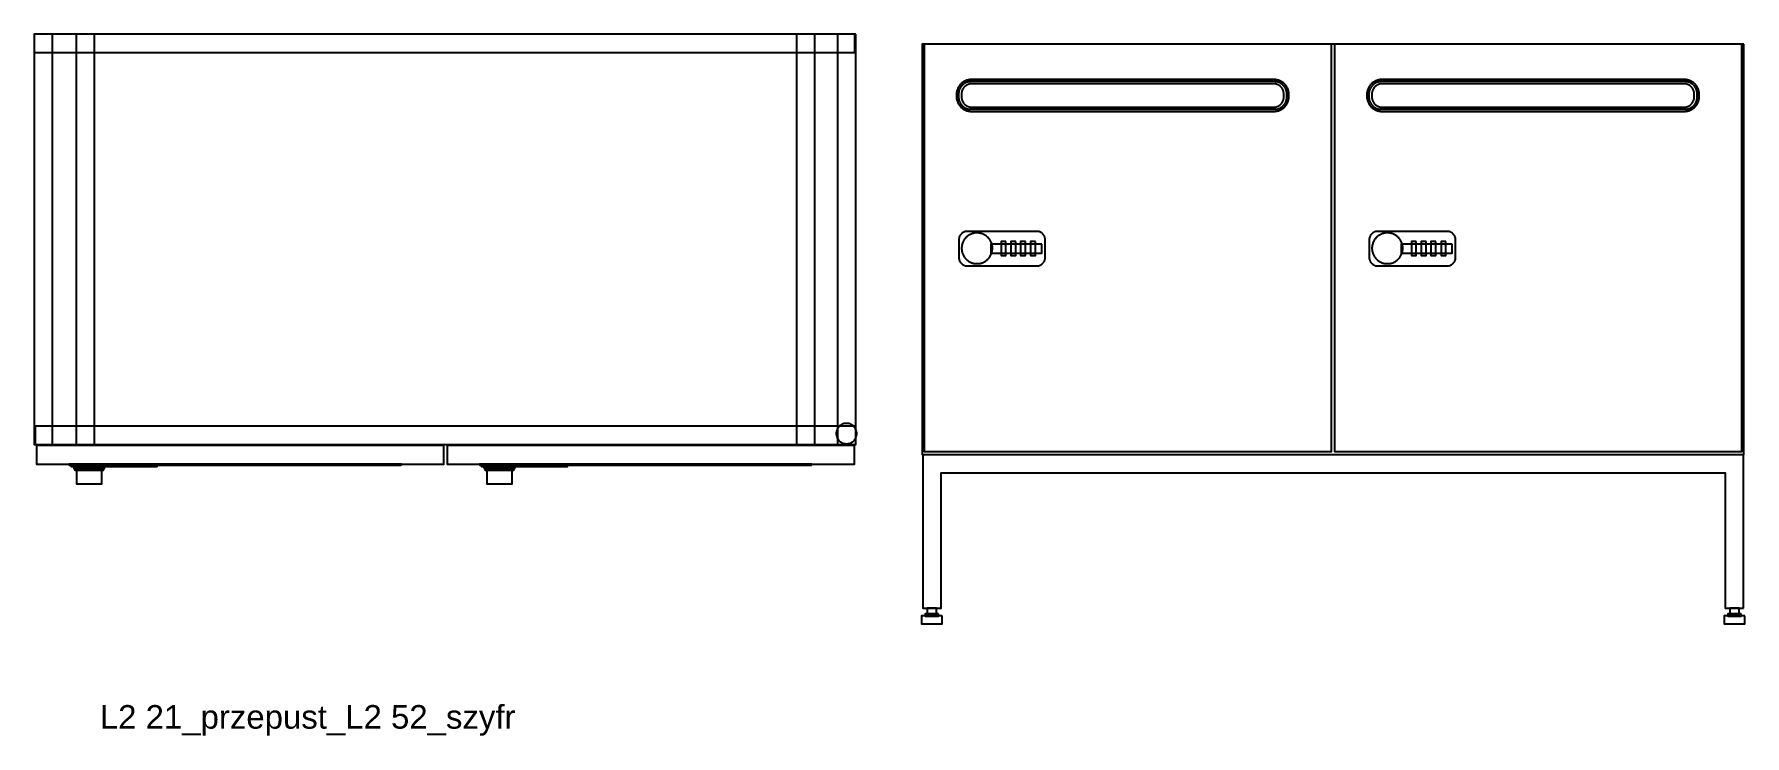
# Model space of a CAD drawing. Header units: millimetres. Extents: x 1075 to 13200, y 678 to 7235.
# Drawn here: x 7474 to 9141, y 6551 to 7235 of the extents above; entities that cross this region are included whole.
import ezdxf

# ---------------------------------------------------------------- set-up
doc = ezdxf.new("R2010")
doc.units = ezdxf.units.MM
doc.styles.add('Arial', font='arial.ttf')

msp = doc.modelspace()

# ---------------------------------------------------------------- linework, layer by layer
at = {"color": 0}
for points in [[(8274.1, 7234.6), (7474.1, 7234.6), (7474.1, 7216.8), (8274.1, 7216.8)], [(7492.1, 7234.6), (7474.1, 7234.6), (7474.1, 6834.6), (7492.1, 6834.6)], [(7533, 7234.5), (7515, 7234.5), (7515, 6834.7), (7533, 6834.7)], [(8235, 7234.5), (8217, 7234.5), (8217, 6834.7), (8235, 6834.7)], [(8275, 7234.6), (8257, 7234.6), (8257, 6834.6), (8275, 6834.6)], [(8275, 6852.6), (7475, 6852.6), (7475, 6834.6), (8275, 6834.6)], [(8275.8, 6845.2), (8275.8, 6845.8), (8275.8, 6846.3), (8275.7, 6846.8), (8275.6, 6847.3), (8275.5, 6847.7), (8275.4, 6848.2), (8275.2, 6848.7), (8275.1, 6849.1), (8274.9, 6849.6), (8274.6, 6850), (8274.4, 6850.4), (8274.1, 6850.8), (8273.9, 6851.2), (8273.6, 6851.6), (8273.2, 6852), (8272.9, 6852.3), (8272.6, 6852.6), (8272.2, 6853), (8271.8, 6853.2), (8271.4, 6853.5), (8271, 6853.8), (8270.6, 6854), (8270.2, 6854.2), (8269.7, 6854.5), (8269.3, 6854.6), (8268.8, 6854.8), (8268.3, 6854.9), (8267.9, 6855), (8267.4, 6855.1), (8266.9, 6855.2), (8266.4, 6855.2), (8265.8, 6855.2), (8265.3, 6855.2), (8264.8, 6855.2), (8264.3, 6855.1), (8263.8, 6855), (8263.3, 6854.9), (8262.9, 6854.8), (8262.4, 6854.6), (8262, 6854.5), (8261.5, 6854.2), (8261.1, 6854), (8260.7, 6853.8), (8260.3, 6853.5), (8259.9, 6853.2), (8259.5, 6853), (8259.1, 6852.6), (8258.8, 6852.3), (8258.4, 6852), (8258.1, 6851.6), (8257.8, 6851.2), (8257.6, 6850.8), (8257.3, 6850.4), (8257.1, 6850), (8256.8, 6849.6), (8256.6, 6849.1), (8256.5, 6848.7), (8256.3, 6848.2), (8256.2, 6847.7), (8256, 6847.3), (8256, 6846.8), (8255.9, 6846.3), (8255.9, 6845.8), (8255.8, 6845.2), (8255.9, 6844.7), (8255.9, 6844.2), (8256, 6843.7), (8256, 6843.2), (8256.2, 6842.7), (8256.3, 6842.3), (8256.5, 6841.8), (8256.6, 6841.3), (8256.8, 6840.9), (8257.1, 6840.5), (8257.3, 6840.1), (8257.6, 6839.6), (8257.8, 6839.3), (8258.1, 6838.9), (8258.4, 6838.5), (8258.8, 6838.2), (8259.1, 6837.8), (8259.5, 6837.5), (8259.9, 6837.2), (8260.3, 6836.9), (8260.7, 6836.7), (8261.1, 6836.4), (8261.5, 6836.2), (8262, 6836), (8262.4, 6835.8), (8262.9, 6835.7), (8263.3, 6835.6), (8263.8, 6835.4), (8264.3, 6835.4), (8264.8, 6835.3), (8265.3, 6835.2), (8265.8, 6835.2), (8266.4, 6835.2), (8266.9, 6835.3), (8267.4, 6835.4), (8267.9, 6835.4), (8268.3, 6835.6), (8268.8, 6835.7), (8269.3, 6835.8), (8269.7, 6836), (8270.2, 6836.2), (8270.6, 6836.4), (8271, 6836.7), (8271.4, 6836.9), (8271.8, 6837.2), (8272.2, 6837.5), (8272.6, 6837.8), (8272.9, 6838.2), (8273.2, 6838.5), (8273.6, 6838.9), (8273.9, 6839.3), (8274.1, 6839.6), (8274.4, 6840.1), (8274.6, 6840.5), (8274.9, 6840.9), (8275.1, 6841.3), (8275.2, 6841.8), (8275.4, 6842.3), (8275.5, 6842.7), (8275.6, 6843.2), (8275.7, 6843.7), (8275.8, 6844.2), (8275.8, 6844.7)], [(7873.5, 6833.5), (7476.5, 6833.5), (7476.5, 6815.5), (7873.5, 6815.5)], [(8273.5, 6833.5), (7876.5, 6833.5), (7876.5, 6815.5), (8273.5, 6815.5)], [(7832, 6815.5), (7508, 6815.5), (7508, 6815), (7508, 6815), (7508, 6815), (7508, 6814.9), (7508, 6814.9), (7508, 6814.9), (7508, 6814.9), (7508, 6814.8), (7508, 6814.8), (7508, 6814.8), (7508, 6814.8), (7508, 6814.8), (7508.1, 6814.7), (7508.1, 6814.7), (7508.1, 6814.7), (7508.1, 6814.7), (7508.1, 6814.7), (7508.1, 6814.6), (7508.2, 6814.6), (7508.2, 6814.6), (7508.2, 6814.6), (7508.2, 6814.6), (7508.2, 6814.6), (7508.3, 6814.6), (7508.3, 6814.5), (7508.3, 6814.5), (7508.3, 6814.5), (7508.4, 6814.5), (7508.4, 6814.5), (7508.4, 6814.5), (7508.4, 6814.5), (7508.5, 6814.5), (7508.5, 6814.5), (7831.4, 6814.5), (7831.5, 6814.5), (7831.5, 6814.5), (7831.5, 6814.5), (7831.5, 6814.5), (7831.6, 6814.5), (7831.6, 6814.5), (7831.6, 6814.5), (7831.6, 6814.5), (7831.7, 6814.6), (7831.7, 6814.6), (7831.7, 6814.6), (7831.7, 6814.6), (7831.7, 6814.6), (7831.8, 6814.6), (7831.8, 6814.6), (7831.8, 6814.7), (7831.8, 6814.7), (7831.8, 6814.7), (7831.9, 6814.7), (7831.9, 6814.7), (7831.9, 6814.8), (7831.9, 6814.8), (7831.9, 6814.8), (7831.9, 6814.8), (7831.9, 6814.8), (7831.9, 6814.9), (7831.9, 6814.9), (7831.9, 6814.9), (7832, 6814.9), (7832, 6815), (7832, 6815), (7832, 6815)], [(7594, 6815.4), (7510.2, 6815.4), (7510.2, 6813), (7594, 6813)], [(7542.7, 6813), (7512.6, 6813), (7512.6, 6811.1), (7542.7, 6811.1)], [(7541.6, 6811.1), (7513.6, 6811.1), (7513.6, 6809.6), (7541.6, 6809.6)], [(7539.9, 6809.6), (7515.2, 6809.6), (7515.2, 6796.2), (7539.9, 6796.2)], [(7539.8, 6814.5), (7522.2, 6814.5), (7522.2, 6813.4), (7539.8, 6813.4)], [(8232, 6815.5), (7908, 6815.5), (7908, 6815), (7908, 6815), (7908, 6815), (7908, 6814.9), (7908, 6814.9), (7908, 6814.9), (7908, 6814.9), (7908, 6814.8), (7908, 6814.8), (7908, 6814.8), (7908, 6814.8), (7908, 6814.8), (7908.1, 6814.7), (7908.1, 6814.7), (7908.1, 6814.7), (7908.1, 6814.7), (7908.1, 6814.7), (7908.1, 6814.6), (7908.2, 6814.6), (7908.2, 6814.6), (7908.2, 6814.6), (7908.2, 6814.6), (7908.2, 6814.6), (7908.3, 6814.6), (7908.3, 6814.5), (7908.3, 6814.5), (7908.3, 6814.5), (7908.4, 6814.5), (7908.4, 6814.5), (7908.4, 6814.5), (7908.4, 6814.5), (7908.5, 6814.5), (7908.5, 6814.5), (8231.4, 6814.5), (8231.5, 6814.5), (8231.5, 6814.5), (8231.5, 6814.5), (8231.5, 6814.5), (8231.6, 6814.5), (8231.6, 6814.5), (8231.6, 6814.5), (8231.6, 6814.5), (8231.7, 6814.6), (8231.7, 6814.6), (8231.7, 6814.6), (8231.7, 6814.6), (8231.7, 6814.6), (8231.8, 6814.6), (8231.8, 6814.6), (8231.8, 6814.7), (8231.8, 6814.7), (8231.8, 6814.7), (8231.9, 6814.7), (8231.9, 6814.7), (8231.9, 6814.8), (8231.9, 6814.8), (8231.9, 6814.8), (8231.9, 6814.8), (8231.9, 6814.8), (8231.9, 6814.9), (8231.9, 6814.9), (8231.9, 6814.9), (8232, 6814.9), (8232, 6815), (8232, 6815), (8232, 6815)], [(7994, 6815.4), (7910.2, 6815.4), (7910.2, 6813), (7994, 6813)], [(7942.7, 6813), (7912.6, 6813), (7912.6, 6811.1), (7942.7, 6811.1)], [(7941.6, 6811.1), (7913.6, 6811.1), (7913.6, 6809.6), (7941.6, 6809.6)], [(7939.9, 6809.6), (7915.2, 6809.6), (7915.2, 6796.2), (7939.9, 6796.2)], [(7939.8, 6814.5), (7922.2, 6814.5), (7922.2, 6813.4), (7939.8, 6813.4)]]:
    msp.add_lwpolyline(points, close=True, dxfattribs=at)
for points in [[(7523.2, 6813.4), (7524.5, 6812.9), (7525.8, 6812.5), (7527.1, 6812.2), (7528.4, 6812), (7529.8, 6811.9), (7531.1, 6811.8), (7532.5, 6811.9), (7533.8, 6812), (7535.2, 6812.2), (7536.5, 6812.5), (7537.8, 6812.9), (7539.1, 6813.4)], [(7923.2, 6813.4), (7924.5, 6812.9), (7925.8, 6812.5), (7927.1, 6812.2), (7928.4, 6812), (7929.8, 6811.9), (7931.1, 6811.8), (7932.5, 6811.9), (7933.8, 6812), (7935.2, 6812.2), (7936.5, 6812.5), (7937.8, 6812.9), (7939.1, 6813.4)]]:
    msp.add_lwpolyline(points, dxfattribs=at)
for points in [[(9140.5, 7224.9, 0), (8339.5, 7224.9, 0), (8339.5, 6824.9, 0), (9140.5, 6824.9, 0)], [(8738.5, 7224.9, 0), (8341.5, 7224.9, 0), (8341.5, 6827.9, 0), (8738.5, 6827.9, 0)], [(9138.5, 7224.9, 0), (8741.5, 7224.9, 0), (8741.5, 6827.9, 0), (9138.5, 6827.9, 0)], [(8697, 7175.9, 0), (8697, 7176.6, 0), (8697, 7177.3, 0), (8696.9, 7178.1, 0), (8696.7, 7178.8, 0), (8696.6, 7179.5, 0), (8696.4, 7180.2, 0), (8696.2, 7180.8, 0), (8695.9, 7181.5, 0), (8695.6, 7182.2, 0), (8695.3, 7182.8, 0), (8694.9, 7183.4, 0), (8694.6, 7184, 0), (8694.1, 7184.5, 0), (8693.7, 7185.1, 0), (8693.3, 7185.6, 0), (8692.8, 7186.1, 0), (8692.3, 7186.6, 0), (8691.7, 7187.1, 0), (8691.2, 7187.5, 0), (8690.6, 7187.9, 0), (8690, 7188.3, 0), (8689.4, 7188.6, 0), (8688.8, 7188.9, 0), (8688.2, 7189.2, 0), (8687.5, 7189.5, 0), (8686.8, 7189.7, 0), (8686.1, 7189.9, 0), (8685.4, 7190.1, 0), (8684.7, 7190.2, 0), (8684, 7190.3, 0), (8683.3, 7190.4, 0), (8682.5, 7190.4, 0), (8387.6, 7190.4, 0), (8386.8, 7190.4, 0), (8386.1, 7190.3, 0), (8385.3, 7190.2, 0), (8384.6, 7190.1, 0), (8383.9, 7189.9, 0), (8383.2, 7189.7, 0), (8382.6, 7189.5, 0), (8381.9, 7189.2, 0), (8381.3, 7188.9, 0), (8380.6, 7188.6, 0), (8380, 7188.3, 0), (8379.4, 7187.9, 0), (8378.9, 7187.5, 0), (8378.3, 7187.1, 0), (8377.8, 7186.6, 0), (8377.3, 7186.1, 0), (8376.8, 7185.6, 0), (8376.4, 7185.1, 0), (8375.9, 7184.5, 0), (8375.5, 7184, 0), (8375.1, 7183.4, 0), (8374.8, 7182.8, 0), (8374.5, 7182.2, 0), (8374.2, 7181.5, 0), (8373.9, 7180.8, 0), (8373.7, 7180.2, 0), (8373.5, 7179.5, 0), (8373.3, 7178.8, 0), (8373.2, 7178.1, 0), (8373.1, 7177.3, 0), (8373.1, 7176.6, 0), (8373, 7175.9, 0), (8373, 7173.9, 0), (8373.1, 7173.2, 0), (8373.1, 7172.4, 0), (8373.2, 7171.7, 0), (8373.3, 7171, 0), (8373.5, 7170.3, 0), (8373.7, 7169.6, 0), (8373.9, 7168.9, 0), (8374.2, 7168.3, 0), (8374.5, 7167.6, 0), (8374.8, 7167, 0), (8375.1, 7166.4, 0), (8375.5, 7165.8, 0), (8375.9, 7165.2, 0), (8376.4, 7164.7, 0), (8376.8, 7164.1, 0), (8377.3, 7163.6, 0), (8377.8, 7163.2, 0), (8378.3, 7162.7, 0), (8378.9, 7162.3, 0), (8379.4, 7161.9, 0), (8380, 7161.5, 0), (8380.6, 7161.1, 0), (8381.3, 7160.8, 0), (8381.9, 7160.5, 0), (8382.6, 7160.3, 0), (8383.2, 7160, 0), (8383.9, 7159.8, 0), (8384.6, 7159.7, 0), (8385.3, 7159.5, 0), (8386.1, 7159.5, 0), (8386.8, 7159.4, 0), (8387.6, 7159.4, 0), (8682.5, 7159.4, 0), (8683.3, 7159.4, 0), (8684, 7159.5, 0), (8684.7, 7159.5, 0), (8685.4, 7159.7, 0), (8686.1, 7159.8, 0), (8686.8, 7160, 0), (8687.5, 7160.3, 0), (8688.2, 7160.5, 0), (8688.8, 7160.8, 0), (8689.4, 7161.1, 0), (8690, 7161.5, 0), (8690.6, 7161.9, 0), (8691.2, 7162.3, 0), (8691.7, 7162.7, 0), (8692.3, 7163.2, 0), (8692.8, 7163.6, 0), (8693.3, 7164.1, 0), (8693.7, 7164.7, 0), (8694.1, 7165.2, 0), (8694.6, 7165.8, 0), (8694.9, 7166.4, 0), (8695.3, 7167, 0), (8695.6, 7167.6, 0), (8695.9, 7168.3, 0), (8696.2, 7168.9, 0), (8696.4, 7169.6, 0), (8696.6, 7170.3, 0), (8696.7, 7171, 0), (8696.9, 7171.7, 0), (8697, 7172.4, 0), (8697, 7173.2, 0), (8697, 7173.9, 0)], [(8695, 7176.4, 0), (8695, 7177, 0), (8695, 7177.6, 0), (8694.9, 7178.2, 0), (8694.8, 7178.8, 0), (8694.7, 7179.4, 0), (8694.5, 7179.9, 0), (8694.3, 7180.5, 0), (8694.1, 7181, 0), (8693.9, 7181.6, 0), (8693.6, 7182.1, 0), (8693.3, 7182.6, 0), (8693, 7183.1, 0), (8692.6, 7183.6, 0), (8692.3, 7184, 0), (8691.9, 7184.4, 0), (8691.5, 7184.9, 0), (8691.1, 7185.3, 0), (8690.7, 7185.6, 0), (8690.2, 7186, 0), (8689.7, 7186.3, 0), (8689.3, 7186.6, 0), (8688.8, 7186.9, 0), (8688.2, 7187.2, 0), (8687.7, 7187.4, 0), (8687.2, 7187.7, 0), (8686.6, 7187.8, 0), (8686, 7188, 0), (8685.5, 7188.1, 0), (8684.9, 7188.2, 0), (8684.3, 7188.3, 0), (8683.7, 7188.4, 0), (8683, 7188.4, 0), (8387, 7188.4, 0), (8386.4, 7188.4, 0), (8385.8, 7188.3, 0), (8385.2, 7188.2, 0), (8384.6, 7188.1, 0), (8384, 7188, 0), (8383.5, 7187.8, 0), (8382.9, 7187.7, 0), (8382.4, 7187.4, 0), (8381.8, 7187.2, 0), (8381.3, 7186.9, 0), (8380.8, 7186.6, 0), (8380.3, 7186.3, 0), (8379.9, 7186, 0), (8379.4, 7185.6, 0), (8379, 7185.3, 0), (8378.6, 7184.9, 0), (8378.2, 7184.4, 0), (8377.8, 7184, 0), (8377.4, 7183.6, 0), (8377.1, 7183.1, 0), (8376.8, 7182.6, 0), (8376.5, 7182.1, 0), (8376.2, 7181.6, 0), (8376, 7181, 0), (8375.8, 7180.5, 0), (8375.6, 7179.9, 0), (8375.4, 7179.4, 0), (8375.3, 7178.8, 0), (8375.2, 7178.2, 0), (8375.1, 7177.6, 0), (8375.1, 7177, 0), (8375, 7176.4, 0), (8375, 7173.4, 0), (8375.1, 7172.8, 0), (8375.1, 7172.2, 0), (8375.2, 7171.6, 0), (8375.3, 7171, 0), (8375.4, 7170.4, 0), (8375.6, 7169.8, 0), (8375.8, 7169.3, 0), (8376, 7168.7, 0), (8376.2, 7168.2, 0), (8376.5, 7167.7, 0), (8376.8, 7167.2, 0), (8377.1, 7166.7, 0), (8377.4, 7166.2, 0), (8377.8, 7165.7, 0), (8378.2, 7165.3, 0), (8378.6, 7164.9, 0), (8379, 7164.5, 0), (8379.4, 7164.1, 0), (8379.9, 7163.8, 0), (8380.3, 7163.4, 0), (8380.8, 7163.1, 0), (8381.3, 7162.8, 0), (8381.8, 7162.6, 0), (8382.4, 7162.3, 0), (8382.9, 7162.1, 0), (8383.5, 7161.9, 0), (8384, 7161.8, 0), (8384.6, 7161.6, 0), (8385.2, 7161.5, 0), (8385.8, 7161.4, 0), (8386.4, 7161.4, 0), (8387, 7161.4, 0), (8683, 7161.4, 0), (8683.7, 7161.4, 0), (8684.3, 7161.4, 0), (8684.9, 7161.5, 0), (8685.5, 7161.6, 0), (8686, 7161.8, 0), (8686.6, 7161.9, 0), (8687.2, 7162.1, 0), (8687.7, 7162.3, 0), (8688.2, 7162.6, 0), (8688.8, 7162.8, 0), (8689.3, 7163.1, 0), (8689.7, 7163.4, 0), (8690.2, 7163.8, 0), (8690.7, 7164.1, 0), (8691.1, 7164.5, 0), (8691.5, 7164.9, 0), (8691.9, 7165.3, 0), (8692.3, 7165.7, 0), (8692.6, 7166.2, 0), (8693, 7166.7, 0), (8693.3, 7167.2, 0), (8693.6, 7167.7, 0), (8693.9, 7168.2, 0), (8694.1, 7168.7, 0), (8694.3, 7169.3, 0), (8694.5, 7169.8, 0), (8694.7, 7170.4, 0), (8694.8, 7171, 0), (8694.9, 7171.6, 0), (8695, 7172.2, 0), (8695, 7172.8, 0), (8695, 7173.4, 0)], [(8692.1, 7176.2, 0), (8692.1, 7176.7, 0), (8692.1, 7177.2, 0), (8692, 7177.7, 0), (8691.9, 7178.2, 0), (8691.8, 7178.7, 0), (8691.7, 7179.2, 0), (8691.5, 7179.7, 0), (8691.3, 7180.1, 0), (8691.1, 7180.6, 0), (8690.9, 7181, 0), (8690.7, 7181.5, 0), (8690.4, 7181.9, 0), (8690.1, 7182.3, 0), (8689.8, 7182.6, 0), (8689.5, 7183, 0), (8689.2, 7183.4, 0), (8688.8, 7183.7, 0), (8688.4, 7184, 0), (8688.1, 7184.3, 0), (8687.7, 7184.6, 0), (8687.2, 7184.9, 0), (8686.8, 7185.1, 0), (8686.4, 7185.3, 0), (8685.9, 7185.5, 0), (8685.5, 7185.7, 0), (8685, 7185.9, 0), (8684.5, 7186, 0), (8684, 7186.1, 0), (8683.5, 7186.2, 0), (8683, 7186.3, 0), (8682.5, 7186.3, 0), (8682, 7186.3, 0), (8388.1, 7186.3, 0), (8387.6, 7186.3, 0), (8387.1, 7186.3, 0), (8386.5, 7186.2, 0), (8386, 7186.1, 0), (8385.6, 7186, 0), (8385.1, 7185.9, 0), (8384.6, 7185.7, 0), (8384.1, 7185.5, 0), (8383.7, 7185.3, 0), (8383.2, 7185.1, 0), (8382.8, 7184.9, 0), (8382.4, 7184.6, 0), (8382, 7184.3, 0), (8381.6, 7184, 0), (8381.3, 7183.7, 0), (8380.9, 7183.4, 0), (8380.6, 7183, 0), (8380.2, 7182.6, 0), (8379.9, 7182.3, 0), (8379.7, 7181.9, 0), (8379.4, 7181.5, 0), (8379.2, 7181, 0), (8378.9, 7180.6, 0), (8378.7, 7180.1, 0), (8378.5, 7179.7, 0), (8378.4, 7179.2, 0), (8378.2, 7178.7, 0), (8378.1, 7178.2, 0), (8378, 7177.7, 0), (8378, 7177.2, 0), (8377.9, 7176.7, 0), (8377.9, 7176.2, 0), (8377.9, 7173.6, 0), (8377.9, 7173.1, 0), (8378, 7172.5, 0), (8378, 7172, 0), (8378.1, 7171.5, 0), (8378.2, 7171, 0), (8378.4, 7170.6, 0), (8378.5, 7170.1, 0), (8378.7, 7169.6, 0), (8378.9, 7169.2, 0), (8379.2, 7168.7, 0), (8379.4, 7168.3, 0), (8379.7, 7167.9, 0), (8379.9, 7167.5, 0), (8380.2, 7167.1, 0), (8380.6, 7166.7, 0), (8380.9, 7166.4, 0), (8381.3, 7166.1, 0), (8381.6, 7165.7, 0), (8382, 7165.4, 0), (8382.4, 7165.1, 0), (8382.8, 7164.9, 0), (8383.2, 7164.6, 0), (8383.7, 7164.4, 0), (8384.1, 7164.2, 0), (8384.6, 7164, 0), (8385.1, 7163.9, 0), (8385.6, 7163.7, 0), (8386, 7163.6, 0), (8386.5, 7163.5, 0), (8387.1, 7163.5, 0), (8387.6, 7163.4, 0), (8388.1, 7163.4, 0), (8682, 7163.4, 0), (8682.5, 7163.4, 0), (8683, 7163.5, 0), (8683.5, 7163.5, 0), (8684, 7163.6, 0), (8684.5, 7163.7, 0), (8685, 7163.9, 0), (8685.5, 7164, 0), (8685.9, 7164.2, 0), (8686.4, 7164.4, 0), (8686.8, 7164.6, 0), (8687.2, 7164.9, 0), (8687.7, 7165.1, 0), (8688.1, 7165.4, 0), (8688.4, 7165.7, 0), (8688.8, 7166.1, 0), (8689.2, 7166.4, 0), (8689.5, 7166.7, 0), (8689.8, 7167.1, 0), (8690.1, 7167.5, 0), (8690.4, 7167.9, 0), (8690.7, 7168.3, 0), (8690.9, 7168.7, 0), (8691.1, 7169.2, 0), (8691.3, 7169.6, 0), (8691.5, 7170.1, 0), (8691.7, 7170.6, 0), (8691.8, 7171, 0), (8691.9, 7171.5, 0), (8692, 7172, 0), (8692.1, 7172.5, 0), (8692.1, 7173.1, 0), (8692.1, 7173.6, 0)], [(9097, 7175.9, 0), (9097, 7176.6, 0), (9097, 7177.3, 0), (9096.9, 7178.1, 0), (9096.7, 7178.8, 0), (9096.6, 7179.5, 0), (9096.4, 7180.2, 0), (9096.2, 7180.8, 0), (9095.9, 7181.5, 0), (9095.6, 7182.2, 0), (9095.3, 7182.8, 0), (9094.9, 7183.4, 0), (9094.6, 7184, 0), (9094.1, 7184.5, 0), (9093.7, 7185.1, 0), (9093.3, 7185.6, 0), (9092.8, 7186.1, 0), (9092.3, 7186.6, 0), (9091.7, 7187.1, 0), (9091.2, 7187.5, 0), (9090.6, 7187.9, 0), (9090, 7188.3, 0), (9089.4, 7188.6, 0), (9088.8, 7188.9, 0), (9088.2, 7189.2, 0), (9087.5, 7189.5, 0), (9086.8, 7189.7, 0), (9086.1, 7189.9, 0), (9085.4, 7190.1, 0), (9084.7, 7190.2, 0), (9084, 7190.3, 0), (9083.3, 7190.4, 0), (9082.5, 7190.4, 0), (8787.6, 7190.4, 0), (8786.8, 7190.4, 0), (8786.1, 7190.3, 0), (8785.3, 7190.2, 0), (8784.6, 7190.1, 0), (8783.9, 7189.9, 0), (8783.2, 7189.7, 0), (8782.6, 7189.5, 0), (8781.9, 7189.2, 0), (8781.3, 7188.9, 0), (8780.6, 7188.6, 0), (8780, 7188.3, 0), (8779.4, 7187.9, 0), (8778.9, 7187.5, 0), (8778.3, 7187.1, 0), (8777.8, 7186.6, 0), (8777.3, 7186.1, 0), (8776.8, 7185.6, 0), (8776.4, 7185.1, 0), (8775.9, 7184.5, 0), (8775.5, 7184, 0), (8775.1, 7183.4, 0), (8774.8, 7182.8, 0), (8774.5, 7182.2, 0), (8774.2, 7181.5, 0), (8773.9, 7180.8, 0), (8773.7, 7180.2, 0), (8773.5, 7179.5, 0), (8773.3, 7178.8, 0), (8773.2, 7178.1, 0), (8773.1, 7177.3, 0), (8773.1, 7176.6, 0), (8773, 7175.9, 0), (8773, 7173.9, 0), (8773.1, 7173.2, 0), (8773.1, 7172.4, 0), (8773.2, 7171.7, 0), (8773.3, 7171, 0), (8773.5, 7170.3, 0), (8773.7, 7169.6, 0), (8773.9, 7168.9, 0), (8774.2, 7168.3, 0), (8774.5, 7167.6, 0), (8774.8, 7167, 0), (8775.1, 7166.4, 0), (8775.5, 7165.8, 0), (8775.9, 7165.2, 0), (8776.4, 7164.7, 0), (8776.8, 7164.1, 0), (8777.3, 7163.6, 0), (8777.8, 7163.2, 0), (8778.3, 7162.7, 0), (8778.9, 7162.3, 0), (8779.4, 7161.9, 0), (8780, 7161.5, 0), (8780.6, 7161.1, 0), (8781.3, 7160.8, 0), (8781.9, 7160.5, 0), (8782.6, 7160.3, 0), (8783.2, 7160, 0), (8783.9, 7159.8, 0), (8784.6, 7159.7, 0), (8785.3, 7159.5, 0), (8786.1, 7159.5, 0), (8786.8, 7159.4, 0), (8787.6, 7159.4, 0), (9082.5, 7159.4, 0), (9083.3, 7159.4, 0), (9084, 7159.5, 0), (9084.7, 7159.5, 0), (9085.4, 7159.7, 0), (9086.1, 7159.8, 0), (9086.8, 7160, 0), (9087.5, 7160.3, 0), (9088.2, 7160.5, 0), (9088.8, 7160.8, 0), (9089.4, 7161.1, 0), (9090, 7161.5, 0), (9090.6, 7161.9, 0), (9091.2, 7162.3, 0), (9091.7, 7162.7, 0), (9092.3, 7163.2, 0), (9092.8, 7163.6, 0), (9093.3, 7164.1, 0), (9093.7, 7164.7, 0), (9094.1, 7165.2, 0), (9094.6, 7165.8, 0), (9094.9, 7166.4, 0), (9095.3, 7167, 0), (9095.6, 7167.6, 0), (9095.9, 7168.3, 0), (9096.2, 7168.9, 0), (9096.4, 7169.6, 0), (9096.6, 7170.3, 0), (9096.7, 7171, 0), (9096.9, 7171.7, 0), (9097, 7172.4, 0), (9097, 7173.2, 0), (9097, 7173.9, 0)], [(9095, 7176.4, 0), (9095, 7177, 0), (9095, 7177.6, 0), (9094.9, 7178.2, 0), (9094.8, 7178.8, 0), (9094.7, 7179.4, 0), (9094.5, 7179.9, 0), (9094.3, 7180.5, 0), (9094.1, 7181, 0), (9093.9, 7181.6, 0), (9093.6, 7182.1, 0), (9093.3, 7182.6, 0), (9093, 7183.1, 0), (9092.6, 7183.6, 0), (9092.3, 7184, 0), (9091.9, 7184.4, 0), (9091.5, 7184.9, 0), (9091.1, 7185.3, 0), (9090.7, 7185.6, 0), (9090.2, 7186, 0), (9089.7, 7186.3, 0), (9089.3, 7186.6, 0), (9088.8, 7186.9, 0), (9088.2, 7187.2, 0), (9087.7, 7187.4, 0), (9087.2, 7187.7, 0), (9086.6, 7187.8, 0), (9086, 7188, 0), (9085.5, 7188.1, 0), (9084.9, 7188.2, 0), (9084.3, 7188.3, 0), (9083.7, 7188.4, 0), (9083, 7188.4, 0), (8787, 7188.4, 0), (8786.4, 7188.4, 0), (8785.8, 7188.3, 0), (8785.2, 7188.2, 0), (8784.6, 7188.1, 0), (8784, 7188, 0), (8783.5, 7187.8, 0), (8782.9, 7187.7, 0), (8782.4, 7187.4, 0), (8781.8, 7187.2, 0), (8781.3, 7186.9, 0), (8780.8, 7186.6, 0), (8780.3, 7186.3, 0), (8779.9, 7186, 0), (8779.4, 7185.6, 0), (8779, 7185.3, 0), (8778.6, 7184.9, 0), (8778.2, 7184.4, 0), (8777.8, 7184, 0), (8777.4, 7183.6, 0), (8777.1, 7183.1, 0), (8776.8, 7182.6, 0), (8776.5, 7182.1, 0), (8776.2, 7181.6, 0), (8776, 7181, 0), (8775.8, 7180.5, 0), (8775.6, 7179.9, 0), (8775.4, 7179.4, 0), (8775.3, 7178.8, 0), (8775.2, 7178.2, 0), (8775.1, 7177.6, 0), (8775.1, 7177, 0), (8775, 7176.4, 0), (8775, 7173.4, 0), (8775.1, 7172.8, 0), (8775.1, 7172.2, 0), (8775.2, 7171.6, 0), (8775.3, 7171, 0), (8775.4, 7170.4, 0), (8775.6, 7169.8, 0), (8775.8, 7169.3, 0), (8776, 7168.7, 0), (8776.2, 7168.2, 0), (8776.5, 7167.7, 0), (8776.8, 7167.2, 0), (8777.1, 7166.7, 0), (8777.4, 7166.2, 0), (8777.8, 7165.7, 0), (8778.2, 7165.3, 0), (8778.6, 7164.9, 0), (8779, 7164.5, 0), (8779.4, 7164.1, 0), (8779.9, 7163.8, 0), (8780.3, 7163.4, 0), (8780.8, 7163.1, 0), (8781.3, 7162.8, 0), (8781.8, 7162.6, 0), (8782.4, 7162.3, 0), (8782.9, 7162.1, 0), (8783.5, 7161.9, 0), (8784, 7161.8, 0), (8784.6, 7161.6, 0), (8785.2, 7161.5, 0), (8785.8, 7161.4, 0), (8786.4, 7161.4, 0), (8787, 7161.4, 0), (9083, 7161.4, 0), (9083.7, 7161.4, 0), (9084.3, 7161.4, 0), (9084.9, 7161.5, 0), (9085.5, 7161.6, 0), (9086, 7161.8, 0), (9086.6, 7161.9, 0), (9087.2, 7162.1, 0), (9087.7, 7162.3, 0), (9088.2, 7162.6, 0), (9088.8, 7162.8, 0), (9089.3, 7163.1, 0), (9089.7, 7163.4, 0), (9090.2, 7163.8, 0), (9090.7, 7164.1, 0), (9091.1, 7164.5, 0), (9091.5, 7164.9, 0), (9091.9, 7165.3, 0), (9092.3, 7165.7, 0), (9092.6, 7166.2, 0), (9093, 7166.7, 0), (9093.3, 7167.2, 0), (9093.6, 7167.7, 0), (9093.9, 7168.2, 0), (9094.1, 7168.7, 0), (9094.3, 7169.3, 0), (9094.5, 7169.8, 0), (9094.7, 7170.4, 0), (9094.8, 7171, 0), (9094.9, 7171.6, 0), (9095, 7172.2, 0), (9095, 7172.8, 0), (9095, 7173.4, 0)], [(9092.1, 7176.2, 0), (9092.1, 7176.7, 0), (9092.1, 7177.2, 0), (9092, 7177.7, 0), (9091.9, 7178.2, 0), (9091.8, 7178.7, 0), (9091.7, 7179.2, 0), (9091.5, 7179.7, 0), (9091.3, 7180.1, 0), (9091.1, 7180.6, 0), (9090.9, 7181, 0), (9090.7, 7181.5, 0), (9090.4, 7181.9, 0), (9090.1, 7182.3, 0), (9089.8, 7182.6, 0), (9089.5, 7183, 0), (9089.2, 7183.4, 0), (9088.8, 7183.7, 0), (9088.4, 7184, 0), (9088.1, 7184.3, 0), (9087.7, 7184.6, 0), (9087.2, 7184.9, 0), (9086.8, 7185.1, 0), (9086.4, 7185.3, 0), (9085.9, 7185.5, 0), (9085.5, 7185.7, 0), (9085, 7185.9, 0), (9084.5, 7186, 0), (9084, 7186.1, 0), (9083.5, 7186.2, 0), (9083, 7186.3, 0), (9082.5, 7186.3, 0), (9082, 7186.3, 0), (8788.1, 7186.3, 0), (8787.6, 7186.3, 0), (8787.1, 7186.3, 0), (8786.5, 7186.2, 0), (8786, 7186.1, 0), (8785.6, 7186, 0), (8785.1, 7185.9, 0), (8784.6, 7185.7, 0), (8784.1, 7185.5, 0), (8783.7, 7185.3, 0), (8783.2, 7185.1, 0), (8782.8, 7184.9, 0), (8782.4, 7184.6, 0), (8782, 7184.3, 0), (8781.6, 7184, 0), (8781.3, 7183.7, 0), (8780.9, 7183.4, 0), (8780.6, 7183, 0), (8780.2, 7182.6, 0), (8779.9, 7182.3, 0), (8779.7, 7181.9, 0), (8779.4, 7181.5, 0), (8779.2, 7181, 0), (8778.9, 7180.6, 0), (8778.7, 7180.1, 0), (8778.5, 7179.7, 0), (8778.4, 7179.2, 0), (8778.2, 7178.7, 0), (8778.1, 7178.2, 0), (8778, 7177.7, 0), (8778, 7177.2, 0), (8777.9, 7176.7, 0), (8777.9, 7176.2, 0), (8777.9, 7173.6, 0), (8777.9, 7173.1, 0), (8778, 7172.5, 0), (8778, 7172, 0), (8778.1, 7171.5, 0), (8778.2, 7171, 0), (8778.4, 7170.6, 0), (8778.5, 7170.1, 0), (8778.7, 7169.6, 0), (8778.9, 7169.2, 0), (8779.2, 7168.7, 0), (8779.4, 7168.3, 0), (8779.7, 7167.9, 0), (8779.9, 7167.5, 0), (8780.2, 7167.1, 0), (8780.6, 7166.7, 0), (8780.9, 7166.4, 0), (8781.3, 7166.1, 0), (8781.6, 7165.7, 0), (8782, 7165.4, 0), (8782.4, 7165.1, 0), (8782.8, 7164.9, 0), (8783.2, 7164.6, 0), (8783.7, 7164.4, 0), (8784.1, 7164.2, 0), (8784.6, 7164, 0), (8785.1, 7163.9, 0), (8785.6, 7163.7, 0), (8786, 7163.6, 0), (8786.5, 7163.5, 0), (8787.1, 7163.5, 0), (8787.6, 7163.4, 0), (8788.1, 7163.4, 0), (9082, 7163.4, 0), (9082.5, 7163.4, 0), (9083, 7163.5, 0), (9083.5, 7163.5, 0), (9084, 7163.6, 0), (9084.5, 7163.7, 0), (9085, 7163.9, 0), (9085.5, 7164, 0), (9085.9, 7164.2, 0), (9086.4, 7164.4, 0), (9086.8, 7164.6, 0), (9087.2, 7164.9, 0), (9087.7, 7165.1, 0), (9088.1, 7165.4, 0), (9088.4, 7165.7, 0), (9088.8, 7166.1, 0), (9089.2, 7166.4, 0), (9089.5, 7166.7, 0), (9089.8, 7167.1, 0), (9090.1, 7167.5, 0), (9090.4, 7167.9, 0), (9090.7, 7168.3, 0), (9090.9, 7168.7, 0), (9091.1, 7169.2, 0), (9091.3, 7169.6, 0), (9091.5, 7170.1, 0), (9091.7, 7170.6, 0), (9091.8, 7171, 0), (9091.9, 7171.5, 0), (9092, 7172, 0), (9092.1, 7172.5, 0), (9092.1, 7173.1, 0), (9092.1, 7173.6, 0)], [(8459.5, 7034, 0.5), (8459.5, 7034.5, 0.5), (8459.5, 7034.9, 0.5), (8459.4, 7035.3, 0.5), (8459.4, 7035.7, 0.5), (8459.3, 7036.1, 0.5), (8459.1, 7036.5, 0.5), (8459, 7036.9, 0.5), (8458.9, 7037.3, 0.5), (8458.7, 7037.7, 0.5), (8458.5, 7038, 0.5), (8458.3, 7038.4, 0.5), (8458.1, 7038.7, 0.5), (8457.9, 7039.1, 0.5), (8457.6, 7039.4, 0.5), (8457.3, 7039.7, 0.5), (8457.1, 7040, 0.5), (8456.8, 7040.3, 0.5), (8456.5, 7040.5, 0.5), (8456.1, 7040.8, 0.5), (8455.8, 7041, 0.5), (8455.5, 7041.2, 0.5), (8455.1, 7041.4, 0.5), (8454.8, 7041.6, 0.5), (8454.4, 7041.8, 0.5), (8454, 7041.9, 0.5), (8453.6, 7042.1, 0.5), (8453.2, 7042.2, 0.5), (8452.8, 7042.3, 0.5), (8452.4, 7042.3, 0.5), (8452, 7042.4, 0.5), (8451.6, 7042.4, 0.5), (8451.1, 7042.4, 0.5), (8383.7, 7042.4, 0.5), (8383.3, 7042.4, 0.5), (8382.8, 7042.4, 0.5), (8382.4, 7042.3, 0.5), (8382, 7042.3, 0.5), (8381.6, 7042.2, 0.5), (8381.2, 7042.1, 0.5), (8380.8, 7041.9, 0.5), (8380.4, 7041.8, 0.5), (8380.1, 7041.6, 0.5), (8379.7, 7041.4, 0.5), (8379.3, 7041.2, 0.5), (8379, 7041, 0.5), (8378.7, 7040.8, 0.5), (8378.4, 7040.5, 0.5), (8378.1, 7040.3, 0.5), (8377.8, 7040, 0.5), (8377.5, 7039.7, 0.5), (8377.2, 7039.4, 0.5), (8377, 7039.1, 0.5), (8376.7, 7038.7, 0.5), (8376.5, 7038.4, 0.5), (8376.3, 7038, 0.5), (8376.1, 7037.7, 0.5), (8376, 7037.3, 0.5), (8375.8, 7036.9, 0.5), (8375.7, 7036.5, 0.5), (8375.6, 7036.1, 0.5), (8375.5, 7035.7, 0.5), (8375.4, 7035.3, 0.5), (8375.3, 7034.9, 0.5), (8375.3, 7034.5, 0.5), (8375.3, 7034, 0.5), (8375.3, 7017.1, 0.5), (8375.3, 7016.6, 0.5), (8375.3, 7016.2, 0.5), (8375.4, 7015.8, 0.5), (8375.5, 7015.4, 0.5), (8375.6, 7015, 0.5), (8375.7, 7014.6, 0.5), (8375.8, 7014.2, 0.5), (8376, 7013.8, 0.5), (8376.1, 7013.4, 0.5), (8376.3, 7013.1, 0.5), (8376.5, 7012.7, 0.5), (8376.7, 7012.4, 0.5), (8377, 7012, 0.5), (8377.2, 7011.7, 0.5), (8377.5, 7011.4, 0.5), (8377.8, 7011.1, 0.5), (8378.1, 7010.9, 0.5), (8378.4, 7010.6, 0.5), (8378.7, 7010.3, 0.5), (8379, 7010.1, 0.5), (8379.3, 7009.9, 0.5), (8379.7, 7009.7, 0.5), (8380.1, 7009.5, 0.5), (8380.4, 7009.3, 0.5), (8380.8, 7009.2, 0.5), (8381.2, 7009, 0.5), (8381.6, 7008.9, 0.5), (8382, 7008.8, 0.5), (8382.4, 7008.8, 0.5), (8382.8, 7008.7, 0.5), (8383.3, 7008.7, 0.5), (8383.7, 7008.7, 0.5), (8451.1, 7008.7, 0.5), (8451.6, 7008.7, 0.5), (8452, 7008.7, 0.5), (8452.4, 7008.8, 0.5), (8452.8, 7008.8, 0.5), (8453.2, 7008.9, 0.5), (8453.6, 7009, 0.5), (8454, 7009.2, 0.5), (8454.4, 7009.3, 0.5), (8454.8, 7009.5, 0.5), (8455.1, 7009.7, 0.5), (8455.5, 7009.9, 0.5), (8455.8, 7010.1, 0.5), (8456.1, 7010.3, 0.5), (8456.5, 7010.6, 0.5), (8456.8, 7010.9, 0.5), (8457.1, 7011.1, 0.5), (8457.3, 7011.4, 0.5), (8457.6, 7011.7, 0.5), (8457.9, 7012, 0.5), (8458.1, 7012.4, 0.5), (8458.3, 7012.7, 0.5), (8458.5, 7013.1, 0.5), (8458.7, 7013.4, 0.5), (8458.9, 7013.8, 0.5), (8459, 7014.2, 0.5), (8459.1, 7014.6, 0.5), (8459.3, 7015, 0.5), (8459.4, 7015.4, 0.5), (8459.4, 7015.8, 0.5), (8459.5, 7016.2, 0.5), (8459.5, 7016.6, 0.5), (8459.5, 7017.1, 0.5)], [(8408, 7025.9, 0.5), (8408, 7026.6, 0.5), (8408, 7027.4, 0.5), (8407.9, 7028.2, 0.5), (8407.7, 7028.9, 0.5), (8407.6, 7029.6, 0.5), (8407.4, 7030.3, 0.5), (8407.1, 7031, 0.5), (8406.9, 7031.7, 0.5), (8406.6, 7032.4, 0.5), (8406.2, 7033, 0.5), (8405.9, 7033.7, 0.5), (8405.5, 7034.3, 0.5), (8405.1, 7034.9, 0.5), (8404.6, 7035.4, 0.5), (8404.1, 7036, 0.5), (8403.6, 7036.5, 0.5), (8403.1, 7037, 0.5), (8402.6, 7037.5, 0.5), (8402, 7037.9, 0.5), (8401.4, 7038.3, 0.5), (8400.8, 7038.7, 0.5), (8400.2, 7039.1, 0.5), (8399.5, 7039.4, 0.5), (8398.9, 7039.7, 0.5), (8398.2, 7040, 0.5), (8397.5, 7040.2, 0.5), (8396.8, 7040.4, 0.5), (8396, 7040.6, 0.5), (8395.3, 7040.7, 0.5), (8394.6, 7040.8, 0.5), (8393.8, 7040.9, 0.5), (8393, 7040.9, 0.5), (8392.3, 7040.9, 0.5), (8391.5, 7040.8, 0.5), (8390.7, 7040.7, 0.5), (8390, 7040.6, 0.5), (8389.3, 7040.4, 0.5), (8388.6, 7040.2, 0.5), (8387.9, 7040, 0.5), (8387.2, 7039.7, 0.5), (8386.5, 7039.4, 0.5), (8385.9, 7039.1, 0.5), (8385.2, 7038.7, 0.5), (8384.6, 7038.3, 0.5), (8384, 7037.9, 0.5), (8383.5, 7037.5, 0.5), (8382.9, 7037, 0.5), (8382.4, 7036.5, 0.5), (8381.9, 7036, 0.5), (8381.4, 7035.4, 0.5), (8381, 7034.9, 0.5), (8380.6, 7034.3, 0.5), (8380.2, 7033.7, 0.5), (8379.8, 7033, 0.5), (8379.5, 7032.4, 0.5), (8379.2, 7031.7, 0.5), (8378.9, 7031, 0.5), (8378.7, 7030.3, 0.5), (8378.5, 7029.6, 0.5), (8378.3, 7028.9, 0.5), (8378.2, 7028.2, 0.5), (8378.1, 7027.4, 0.5), (8378, 7026.6, 0.5), (8378, 7025.9, 0.5), (8378, 7025.1, 0.5), (8378.1, 7024.3, 0.5), (8378.2, 7023.6, 0.5), (8378.3, 7022.9, 0.5), (8378.5, 7022.1, 0.5), (8378.7, 7021.4, 0.5), (8378.9, 7020.7, 0.5), (8379.2, 7020, 0.5), (8379.5, 7019.4, 0.5), (8379.8, 7018.7, 0.5), (8380.2, 7018.1, 0.5), (8380.6, 7017.5, 0.5), (8381, 7016.9, 0.5), (8381.4, 7016.3, 0.5), (8381.9, 7015.8, 0.5), (8382.4, 7015.3, 0.5), (8382.9, 7014.8, 0.5), (8383.5, 7014.3, 0.5), (8384, 7013.9, 0.5), (8384.6, 7013.4, 0.5), (8385.2, 7013, 0.5), (8385.9, 7012.7, 0.5), (8386.5, 7012.4, 0.5), (8387.2, 7012, 0.5), (8387.9, 7011.8, 0.5), (8388.6, 7011.5, 0.5), (8389.3, 7011.3, 0.5), (8390, 7011.2, 0.5), (8390.7, 7011, 0.5), (8391.5, 7010.9, 0.5), (8392.3, 7010.9, 0.5), (8393, 7010.9, 0.5), (8393.8, 7010.9, 0.5), (8394.6, 7010.9, 0.5), (8395.3, 7011, 0.5), (8396, 7011.2, 0.5), (8396.8, 7011.3, 0.5), (8397.5, 7011.5, 0.5), (8398.2, 7011.8, 0.5), (8398.9, 7012, 0.5), (8399.5, 7012.4, 0.5), (8400.2, 7012.7, 0.5), (8400.8, 7013, 0.5), (8401.4, 7013.4, 0.5), (8402, 7013.9, 0.5), (8402.6, 7014.3, 0.5), (8403.1, 7014.8, 0.5), (8403.6, 7015.3, 0.5), (8404.1, 7015.8, 0.5), (8404.6, 7016.3, 0.5), (8405.1, 7016.9, 0.5), (8405.5, 7017.5, 0.5), (8405.9, 7018.1, 0.5), (8406.2, 7018.7, 0.5), (8406.6, 7019.4, 0.5), (8406.9, 7020, 0.5), (8407.1, 7020.7, 0.5), (8407.4, 7021.4, 0.5), (8407.6, 7022.1, 0.5), (8407.7, 7022.9, 0.5), (8407.9, 7023.6, 0.5), (8408, 7024.3, 0.5), (8408, 7025.1, 0.5)], [(8859.5, 7034, 0.5), (8859.5, 7034.5, 0.5), (8859.5, 7034.9, 0.5), (8859.4, 7035.3, 0.5), (8859.4, 7035.7, 0.5), (8859.3, 7036.1, 0.5), (8859.1, 7036.5, 0.5), (8859, 7036.9, 0.5), (8858.9, 7037.3, 0.5), (8858.7, 7037.7, 0.5), (8858.5, 7038, 0.5), (8858.3, 7038.4, 0.5), (8858.1, 7038.7, 0.5), (8857.9, 7039.1, 0.5), (8857.6, 7039.4, 0.5), (8857.3, 7039.7, 0.5), (8857.1, 7040, 0.5), (8856.8, 7040.3, 0.5), (8856.5, 7040.5, 0.5), (8856.1, 7040.8, 0.5), (8855.8, 7041, 0.5), (8855.5, 7041.2, 0.5), (8855.1, 7041.4, 0.5), (8854.8, 7041.6, 0.5), (8854.4, 7041.8, 0.5), (8854, 7041.9, 0.5), (8853.6, 7042.1, 0.5), (8853.2, 7042.2, 0.5), (8852.8, 7042.3, 0.5), (8852.4, 7042.3, 0.5), (8852, 7042.4, 0.5), (8851.6, 7042.4, 0.5), (8851.1, 7042.4, 0.5), (8783.7, 7042.4, 0.5), (8783.3, 7042.4, 0.5), (8782.8, 7042.4, 0.5), (8782.4, 7042.3, 0.5), (8782, 7042.3, 0.5), (8781.6, 7042.2, 0.5), (8781.2, 7042.1, 0.5), (8780.8, 7041.9, 0.5), (8780.4, 7041.8, 0.5), (8780.1, 7041.6, 0.5), (8779.7, 7041.4, 0.5), (8779.3, 7041.2, 0.5), (8779, 7041, 0.5), (8778.7, 7040.8, 0.5), (8778.4, 7040.5, 0.5), (8778.1, 7040.3, 0.5), (8777.8, 7040, 0.5), (8777.5, 7039.7, 0.5), (8777.2, 7039.4, 0.5), (8777, 7039.1, 0.5), (8776.7, 7038.7, 0.5), (8776.5, 7038.4, 0.5), (8776.3, 7038, 0.5), (8776.1, 7037.7, 0.5), (8776, 7037.3, 0.5), (8775.8, 7036.9, 0.5), (8775.7, 7036.5, 0.5), (8775.6, 7036.1, 0.5), (8775.5, 7035.7, 0.5), (8775.4, 7035.3, 0.5), (8775.3, 7034.9, 0.5), (8775.3, 7034.5, 0.5), (8775.3, 7034, 0.5), (8775.3, 7017.1, 0.5), (8775.3, 7016.6, 0.5), (8775.3, 7016.2, 0.5), (8775.4, 7015.8, 0.5), (8775.5, 7015.4, 0.5), (8775.6, 7015, 0.5), (8775.7, 7014.6, 0.5), (8775.8, 7014.2, 0.5), (8776, 7013.8, 0.5), (8776.1, 7013.4, 0.5), (8776.3, 7013.1, 0.5), (8776.5, 7012.7, 0.5), (8776.7, 7012.4, 0.5), (8777, 7012, 0.5), (8777.2, 7011.7, 0.5), (8777.5, 7011.4, 0.5), (8777.8, 7011.1, 0.5), (8778.1, 7010.9, 0.5), (8778.4, 7010.6, 0.5), (8778.7, 7010.3, 0.5), (8779, 7010.1, 0.5), (8779.3, 7009.9, 0.5), (8779.7, 7009.7, 0.5), (8780.1, 7009.5, 0.5), (8780.4, 7009.3, 0.5), (8780.8, 7009.2, 0.5), (8781.2, 7009, 0.5), (8781.6, 7008.9, 0.5), (8782, 7008.8, 0.5), (8782.4, 7008.8, 0.5), (8782.8, 7008.7, 0.5), (8783.3, 7008.7, 0.5), (8783.7, 7008.7, 0.5), (8851.1, 7008.7, 0.5), (8851.6, 7008.7, 0.5), (8852, 7008.7, 0.5), (8852.4, 7008.8, 0.5), (8852.8, 7008.8, 0.5), (8853.2, 7008.9, 0.5), (8853.6, 7009, 0.5), (8854, 7009.2, 0.5), (8854.4, 7009.3, 0.5), (8854.8, 7009.5, 0.5), (8855.1, 7009.7, 0.5), (8855.5, 7009.9, 0.5), (8855.8, 7010.1, 0.5), (8856.1, 7010.3, 0.5), (8856.5, 7010.6, 0.5), (8856.8, 7010.9, 0.5), (8857.1, 7011.1, 0.5), (8857.3, 7011.4, 0.5), (8857.6, 7011.7, 0.5), (8857.9, 7012, 0.5), (8858.1, 7012.4, 0.5), (8858.3, 7012.7, 0.5), (8858.5, 7013.1, 0.5), (8858.7, 7013.4, 0.5), (8858.9, 7013.8, 0.5), (8859, 7014.2, 0.5), (8859.1, 7014.6, 0.5), (8859.3, 7015, 0.5), (8859.4, 7015.4, 0.5), (8859.4, 7015.8, 0.5), (8859.5, 7016.2, 0.5), (8859.5, 7016.6, 0.5), (8859.5, 7017.1, 0.5)], [(8808, 7025.9, 0.5), (8808, 7026.6, 0.5), (8808, 7027.4, 0.5), (8807.9, 7028.2, 0.5), (8807.7, 7028.9, 0.5), (8807.6, 7029.6, 0.5), (8807.4, 7030.3, 0.5), (8807.1, 7031, 0.5), (8806.9, 7031.7, 0.5), (8806.6, 7032.4, 0.5), (8806.2, 7033, 0.5), (8805.9, 7033.7, 0.5), (8805.5, 7034.3, 0.5), (8805.1, 7034.9, 0.5), (8804.6, 7035.4, 0.5), (8804.1, 7036, 0.5), (8803.6, 7036.5, 0.5), (8803.1, 7037, 0.5), (8802.6, 7037.5, 0.5), (8802, 7037.9, 0.5), (8801.4, 7038.3, 0.5), (8800.8, 7038.7, 0.5), (8800.2, 7039.1, 0.5), (8799.5, 7039.4, 0.5), (8798.9, 7039.7, 0.5), (8798.2, 7040, 0.5), (8797.5, 7040.2, 0.5), (8796.8, 7040.4, 0.5), (8796, 7040.6, 0.5), (8795.3, 7040.7, 0.5), (8794.6, 7040.8, 0.5), (8793.8, 7040.9, 0.5), (8793, 7040.9, 0.5), (8792.3, 7040.9, 0.5), (8791.5, 7040.8, 0.5), (8790.7, 7040.7, 0.5), (8790, 7040.6, 0.5), (8789.3, 7040.4, 0.5), (8788.6, 7040.2, 0.5), (8787.9, 7040, 0.5), (8787.2, 7039.7, 0.5), (8786.5, 7039.4, 0.5), (8785.9, 7039.1, 0.5), (8785.2, 7038.7, 0.5), (8784.6, 7038.3, 0.5), (8784, 7037.9, 0.5), (8783.5, 7037.5, 0.5), (8782.9, 7037, 0.5), (8782.4, 7036.5, 0.5), (8781.9, 7036, 0.5), (8781.4, 7035.4, 0.5), (8781, 7034.9, 0.5), (8780.6, 7034.3, 0.5), (8780.2, 7033.7, 0.5), (8779.8, 7033, 0.5), (8779.5, 7032.4, 0.5), (8779.2, 7031.7, 0.5), (8778.9, 7031, 0.5), (8778.7, 7030.3, 0.5), (8778.5, 7029.6, 0.5), (8778.3, 7028.9, 0.5), (8778.2, 7028.2, 0.5), (8778.1, 7027.4, 0.5), (8778, 7026.6, 0.5), (8778, 7025.9, 0.5), (8778, 7025.1, 0.5), (8778.1, 7024.3, 0.5), (8778.2, 7023.6, 0.5), (8778.3, 7022.9, 0.5), (8778.5, 7022.1, 0.5), (8778.7, 7021.4, 0.5), (8778.9, 7020.7, 0.5), (8779.2, 7020, 0.5), (8779.5, 7019.4, 0.5), (8779.8, 7018.7, 0.5), (8780.2, 7018.1, 0.5), (8780.6, 7017.5, 0.5), (8781, 7016.9, 0.5), (8781.4, 7016.3, 0.5), (8781.9, 7015.8, 0.5), (8782.4, 7015.3, 0.5), (8782.9, 7014.8, 0.5), (8783.5, 7014.3, 0.5), (8784, 7013.9, 0.5), (8784.6, 7013.4, 0.5), (8785.2, 7013, 0.5), (8785.9, 7012.7, 0.5), (8786.5, 7012.4, 0.5), (8787.2, 7012, 0.5), (8787.9, 7011.8, 0.5), (8788.6, 7011.5, 0.5), (8789.3, 7011.3, 0.5), (8790, 7011.2, 0.5), (8790.7, 7011, 0.5), (8791.5, 7010.9, 0.5), (8792.3, 7010.9, 0.5), (8793, 7010.9, 0.5), (8793.8, 7010.9, 0.5), (8794.6, 7010.9, 0.5), (8795.3, 7011, 0.5), (8796, 7011.2, 0.5), (8796.8, 7011.3, 0.5), (8797.5, 7011.5, 0.5), (8798.2, 7011.8, 0.5), (8798.9, 7012, 0.5), (8799.5, 7012.4, 0.5), (8800.2, 7012.7, 0.5), (8800.8, 7013, 0.5), (8801.4, 7013.4, 0.5), (8802, 7013.9, 0.5), (8802.6, 7014.3, 0.5), (8803.1, 7014.8, 0.5), (8803.6, 7015.3, 0.5), (8804.1, 7015.8, 0.5), (8804.6, 7016.3, 0.5), (8805.1, 7016.9, 0.5), (8805.5, 7017.5, 0.5), (8805.9, 7018.1, 0.5), (8806.2, 7018.7, 0.5), (8806.6, 7019.4, 0.5), (8806.9, 7020, 0.5), (8807.1, 7020.7, 0.5), (8807.4, 7021.4, 0.5), (8807.6, 7022.1, 0.5), (8807.7, 7022.9, 0.5), (8807.9, 7023.6, 0.5), (8808, 7024.3, 0.5), (8808, 7025.1, 0.5)], [(8456.2, 7029.9, 0.5), (8406.5, 7029.9, 0.5), (8406.5, 7021.1, 0.5), (8456.2, 7021.1, 0.5)], [(8421.2, 7032.5, 0.5), (8416.5, 7032.5, 0.5), (8416.5, 7018.8, 0.5), (8421.2, 7018.8, 0.5)], [(8430.8, 7032.5, 0.5), (8426, 7032.5, 0.5), (8426, 7018.8, 0.5), (8430.8, 7018.8, 0.5)], [(8440.3, 7032.5, 0.5), (8435.5, 7032.5, 0.5), (8435.5, 7018.8, 0.5), (8440.3, 7018.8, 0.5)], [(8450, 7032.5, 0.5), (8445.3, 7032.5, 0.5), (8445.3, 7018.8, 0.5), (8450, 7018.8, 0.5)], [(8856.2, 7029.9, 0.5), (8806.5, 7029.9, 0.5), (8806.5, 7021.1, 0.5), (8856.2, 7021.1, 0.5)], [(8821.2, 7032.5, 0.5), (8816.5, 7032.5, 0.5), (8816.5, 7018.8, 0.5), (8821.2, 7018.8, 0.5)], [(8830.8, 7032.5, 0.5), (8826, 7032.5, 0.5), (8826, 7018.8, 0.5), (8830.8, 7018.8, 0.5)], [(8840.3, 7032.5, 0.5), (8835.5, 7032.5, 0.5), (8835.5, 7018.8, 0.5), (8840.3, 7018.8, 0.5)], [(8850, 7032.5, 0.5), (8845.3, 7032.5, 0.5), (8845.3, 7018.8, 0.5), (8850, 7018.8, 0.5)], [(9140, 6675, 0.3), (9140, 6824.9, 0.2), (8340.2, 6824.6, 0.3), (8340.2, 6675, 0.3), (8358, 6675, 0.3), (8358.1, 6807, 0.3), (9122.2, 6806.8, 0.3), (9122.2, 6675, 0.3)], [(8355.5, 6669.4, 0.2), (8342.6, 6669.4, 0.2), (8342.6, 6667.3, 0.2), (8355.5, 6667.3, 0.2)], [(8353.6, 6674.9, 0.2), (8344.5, 6674.9, 0.2), (8344.5, 6669.4, 0.2), (8353.6, 6669.4, 0.2)], [(9137.9, 6669.4, 0.2), (9124.9, 6669.4, 0.2), (9124.9, 6667.3, 0.2), (9137.9, 6667.3, 0.2)], [(9136, 6674.9, 0.2), (9126.8, 6674.9, 0.2), (9126.8, 6669.4, 0.2), (9136, 6669.4, 0.2)], [(8359, 6667.4, 0.2), (8339, 6667.4, 0.2), (8339, 6659.8, 0.2), (8359, 6659.8, 0.2)], [(9141.4, 6667.4, 0.2), (9121.4, 6667.4, 0.2), (9121.4, 6659.8, 0.2), (9141.4, 6659.8, 0.2)]]:
    msp.add_polyline3d(points, close=True, dxfattribs=at)

# ---------------------------------------------------------------- texts
at = {"color": 0, "style": 'Arial'}
msp.add_text('L2 21_przepust_L2 52_szyfr', height=22.982, dxfattribs=at).set_placement((7538.1, 6557.5))

doc.saveas('drawing.dxf')
